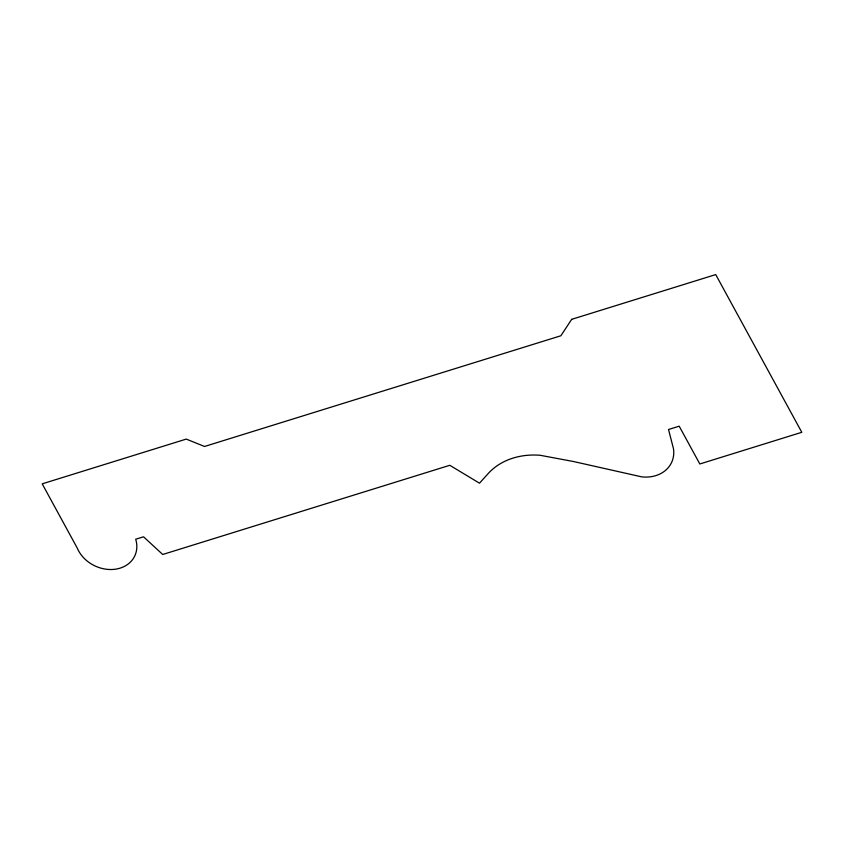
<?xml version="1.0" encoding="UTF-8"?>
<svg xmlns="http://www.w3.org/2000/svg" width="844" height="844" viewBox="0 0 844 844"><rect width="100%" height="100%" fill="white"/><g stroke="black" fill="none" stroke-linecap="round" stroke-linejoin="round"><path stroke-width="1.27" d="M571.683 319.338L560.87 335.764L204.533 446.476L186.25 439.091L42.2 483.844L77.31 548.189A31.745 25.974 25 0 0 115.733 569.151A31.745 25.974 25 0 0 135.705 539.232L143.543 536.795L162.713 554.487L449.789 465.297L479.508 483.19L487.632 474.17A70.854 57.972 25 0 1 540.139 455.275L573.688 461.562L641.662 476.849A33.982 27.799 25 0 0 673.491 448.755L668.522 429.501L679.198 426.188L699.824 463.978L801.8 432.297L715.733 274.585L571.683 319.338"/></g></svg>
